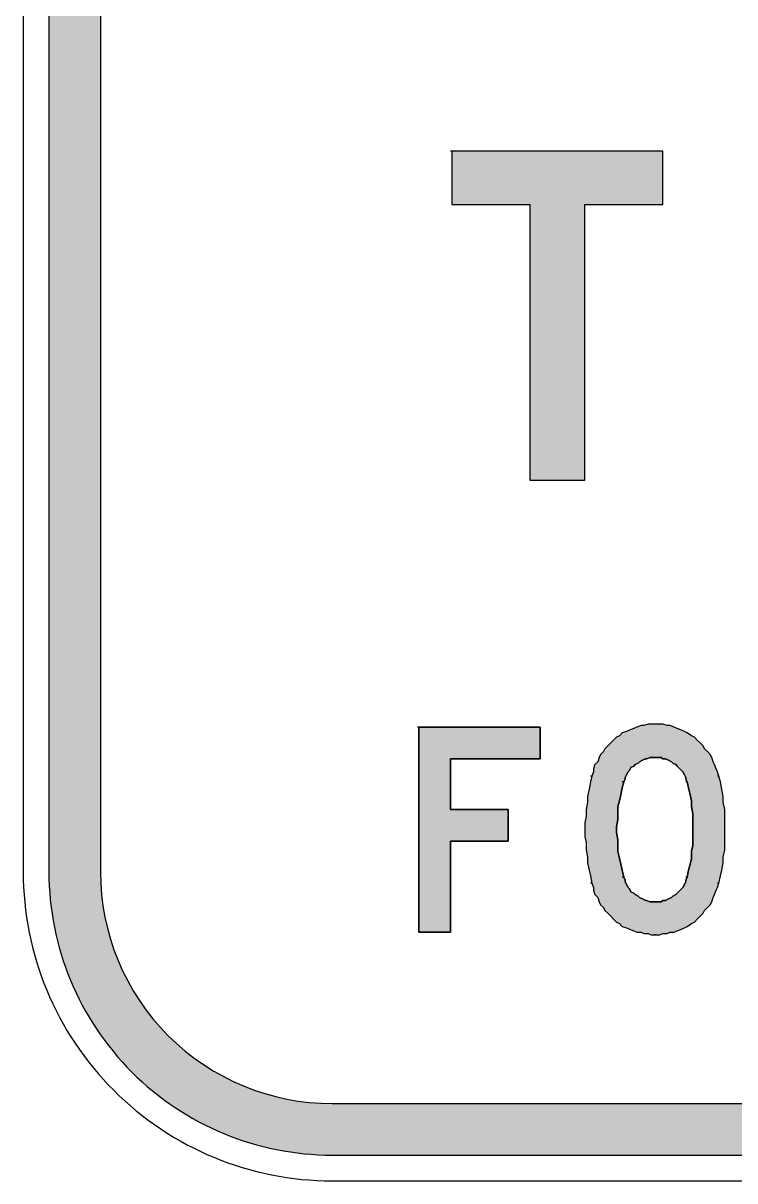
# Model space of a CAD drawing. Extents: x 128 to 264, y 102 to 205.
# Drawn here: x 127.73 to 155.36, y 108.53 to 153.47 of the extents above; entities that cross this region are included whole.
import ezdxf

# ---------------------------------------------------------------- set-up
doc = ezdxf.new("R2010")
doc.units = 0
doc.header["$LTSCALE"] = 12
doc.header["$MEASUREMENT"] = 0
doc.layers.get('0').update_dxf_attribs({"linetype": 'CONTINUOUS'})
doc.layers.add('L25', color=1, linetype='CONTINUOUS')
doc.layers.add('L35', color=3, linetype='CONTINUOUS')

msp = doc.modelspace()

# ---------------------------------------------------------------- hatches: boundary and pattern name
at = {"layer": 'L25'}
h = msp.add_hatch(color=256, dxfattribs=at)
edge = h.paths.add_edge_path(flags=16)
edge.add_line((139.726, 111.527), (251.726, 111.527))
edge.add_arc((251.726, 120.527), 9, 270, 360)
edge.add_line((260.726, 120.527), (260.726, 192.527))
edge.add_arc((251.726, 192.527), 9, 360, 450)
edge.add_line((251.726, 201.527), (139.726, 201.527))
edge.add_arc((139.726, 192.527), 9, 90, 180)
edge.add_line((130.726, 192.527), (130.726, 120.527))
edge.add_arc((139.726, 120.527), 9, 180, 270)
edge = h.paths.add_edge_path()
edge.add_line((139.726, 109.527), (251.726, 109.527))
edge.add_arc((251.726, 120.527), 11, 270, 360)
edge.add_line((262.726, 120.527), (262.726, 192.527))
edge.add_arc((251.726, 192.527), 11, 360, 450)
edge.add_line((251.726, 203.527), (139.726, 203.527))
edge.add_arc((139.726, 192.527), 11, 90, 180)
edge.add_line((128.726, 192.527), (128.726, 120.527))
edge.add_arc((139.726, 120.527), 11, 180, 270)
h = msp.add_hatch(color=256, dxfattribs=at)
h.paths.add_polyline_path([(149.535, 146.432), (152.561, 146.432), (152.561, 148.505), (144.379, 148.505), (144.379, 146.432), (147.405, 146.432), (147.405, 135.727), (149.535, 135.727)])
h.paths.add_polyline_path([(157.942, 148.505), (155.812, 148.505), (155.812, 139.931), (155.812, 139.762), (155.868, 139.538), (155.868, 139.37), (155.868, 139.146), (155.924, 138.978), (155.98, 138.754), (156.036, 138.585), (156.092, 138.417), (156.204, 138.193), (156.26, 138.025), (156.372, 137.857), (156.428, 137.689), (156.541, 137.521), (156.653, 137.353), (156.765, 137.24), (156.933, 137.072), (157.045, 136.904), (157.213, 136.792), (157.325, 136.624), (157.493, 136.512), (157.661, 136.4), (157.83, 136.288), (157.998, 136.176), (158.166, 136.12), (158.334, 136.007), (158.558, 135.951), (158.726, 135.839), (158.894, 135.783), (159.119, 135.727), (159.287, 135.671), (159.511, 135.671), (159.679, 135.615), (159.903, 135.615), (160.071, 135.559), (160.296, 135.559), (160.464, 135.559), (160.688, 135.615), (160.912, 135.615), (161.08, 135.671), (161.304, 135.671), (161.472, 135.727), (161.697, 135.783), (161.865, 135.839), (162.033, 135.951), (162.257, 136.007), (162.425, 136.12), (162.593, 136.176), (162.761, 136.288), (162.93, 136.4), (163.098, 136.512), (163.21, 136.624), (163.378, 136.792), (163.546, 136.904), (163.658, 137.072), (163.77, 137.24), (163.882, 137.353), (164.051, 137.521), (164.107, 137.689), (164.219, 137.857), (164.331, 138.025), (164.387, 138.193), (164.499, 138.417), (164.555, 138.585), (164.611, 138.754), (164.667, 138.978), (164.667, 139.146), (164.723, 139.37), (164.723, 139.538), (164.779, 139.762), (164.779, 139.931), (164.779, 148.505), (162.649, 148.505), (162.649, 139.931), (162.649, 139.818), (162.649, 139.65), (162.593, 139.538), (162.593, 139.37), (162.537, 139.258), (162.481, 139.09), (162.425, 138.978), (162.369, 138.866), (162.313, 138.754), (162.257, 138.642), (162.145, 138.529), (162.089, 138.417), (161.977, 138.305), (161.865, 138.193), (161.753, 138.137), (161.641, 138.025), (161.528, 137.969), (161.416, 137.913), (161.248, 137.857), (161.136, 137.801), (160.968, 137.745), (160.856, 137.689), (160.744, 137.689), (160.576, 137.633), (160.408, 137.633), (160.296, 137.633), (160.127, 137.633), (160.015, 137.633), (159.847, 137.689), (159.735, 137.689), (159.567, 137.745), (159.455, 137.801), (159.343, 137.857), (159.175, 137.913), (159.063, 137.969), (158.95, 138.025), (158.838, 138.137), (158.726, 138.193), (158.614, 138.305), (158.502, 138.417), (158.446, 138.529), (158.334, 138.642), (158.278, 138.754), (158.166, 138.866), (158.11, 138.978), (158.054, 139.09), (158.054, 139.258), (157.998, 139.37), (157.942, 139.538), (157.942, 139.65), (157.942, 139.818), (157.942, 139.931)])
h.paths.add_polyline_path([(168.03, 135.727), (170.159, 135.727), (170.159, 141.332), (172.513, 141.332), (174.587, 135.727), (176.829, 135.727), (174.587, 141.612), (174.755, 141.668), (174.923, 141.724), (175.091, 141.836), (175.259, 141.948), (175.372, 142.06), (175.54, 142.172), (175.652, 142.284), (175.764, 142.397), (175.876, 142.509), (176.044, 142.677), (176.156, 142.789), (176.212, 142.957), (176.324, 143.069), (176.436, 143.237), (176.492, 143.405), (176.548, 143.573), (176.605, 143.742), (176.661, 143.91), (176.717, 144.078), (176.773, 144.246), (176.773, 144.414), (176.829, 144.582), (176.829, 144.75), (176.829, 144.919), (176.829, 145.087), (176.829, 145.255), (176.773, 145.423), (176.773, 145.647), (176.717, 145.815), (176.661, 145.983), (176.605, 146.152), (176.548, 146.32), (176.492, 146.432), (176.38, 146.6), (176.324, 146.768), (176.212, 146.936), (176.1, 147.048), (175.988, 147.216), (175.876, 147.328), (175.764, 147.441), (175.652, 147.609), (175.484, 147.721), (175.372, 147.833), (175.203, 147.889), (175.035, 148.001), (174.923, 148.113), (174.755, 148.169), (174.587, 148.225), (174.419, 148.281), (174.251, 148.337), (174.083, 148.393), (173.858, 148.449), (173.69, 148.449), (173.522, 148.505), (173.354, 148.505), (173.186, 148.505), (168.03, 148.505)])
h.paths.add_polyline_path([(170.159, 146.432), (173.186, 146.432), (173.298, 146.432), (173.41, 146.432), (173.522, 146.432), (173.634, 146.376), (173.746, 146.376), (173.858, 146.32), (173.97, 146.264), (174.026, 146.208), (174.139, 146.152), (174.251, 146.039), (174.307, 145.983), (174.419, 145.871), (174.475, 145.815), (174.531, 145.703), (174.587, 145.591), (174.643, 145.479), (174.643, 145.367), (174.699, 145.255), (174.699, 145.143), (174.755, 145.031), (174.755, 144.919), (174.755, 144.806), (174.699, 144.694), (174.699, 144.582), (174.643, 144.47), (174.643, 144.358), (174.587, 144.246), (174.531, 144.134), (174.475, 144.078), (174.419, 143.966), (174.307, 143.854), (174.251, 143.798), (174.139, 143.742), (174.026, 143.63), (173.914, 143.517), (173.746, 143.517), (173.634, 143.461), (173.522, 143.405), (173.41, 143.405), (173.298, 143.405), (173.186, 143.405), (170.159, 143.405)], flags=16)
h.paths.add_polyline_path([(182.209, 144.302), (186.693, 135.727), (188.934, 135.727), (188.934, 148.505), (186.805, 148.505), (186.805, 139.931), (182.377, 148.505), (180.135, 148.505), (180.135, 135.727), (182.209, 135.727)])
h = msp.add_hatch(color=256, dxfattribs=at)
h.paths.add_polyline_path([(146.565, 122.948), (144.323, 122.948), (144.323, 124.91), (147.798, 124.91), (147.798, 126.142), (143.09, 126.142), (143.09, 118.184), (144.323, 118.184), (144.323, 121.715), (146.565, 121.715)])
h.paths.add_polyline_path([(154.915, 123.228), (154.915, 123.452), (154.859, 123.733), (154.803, 124.013), (154.747, 124.237), (154.691, 124.405), (154.635, 124.517), (154.579, 124.685), (154.523, 124.797), (154.467, 124.966), (154.411, 125.078), (154.299, 125.19), (154.187, 125.302), (154.131, 125.414), (154.019, 125.526), (153.906, 125.638), (153.794, 125.75), (153.682, 125.806), (153.514, 125.918), (153.402, 125.974), (153.29, 126.03), (153.122, 126.086), (153.01, 126.142), (152.842, 126.199), (152.729, 126.199), (152.561, 126.255), (152.449, 126.255), (152.281, 126.255), (152.225, 126.255), (152.113, 126.255), (152.001, 126.255), (151.833, 126.199), (151.721, 126.199), (151.553, 126.142), (151.44, 126.086), (151.272, 126.03), (151.16, 125.974), (150.992, 125.918), (150.88, 125.806), (150.768, 125.75), (150.656, 125.638), (150.544, 125.526), (150.432, 125.414), (150.32, 125.302), (150.264, 125.19), (150.151, 125.078), (150.095, 124.966), (150.039, 124.797), (149.927, 124.685), (149.871, 124.517), (149.871, 124.405), (149.815, 124.237), (149.759, 124.013), (149.703, 123.733), (149.647, 123.452), (149.647, 123.228), (149.591, 122.948), (149.591, 122.668), (149.535, 122.444), (149.535, 122.163), (149.535, 121.883), (149.591, 121.659), (149.591, 121.379), (149.647, 121.098), (149.647, 120.874), (149.703, 120.594), (149.759, 120.37), (149.815, 120.09), (149.871, 119.922), (149.871, 119.809), (149.927, 119.641), (150.039, 119.529), (150.095, 119.361), (150.151, 119.249), (150.264, 119.137), (150.32, 119.025), (150.432, 118.913), (150.544, 118.801), (150.656, 118.689), (150.768, 118.576), (150.88, 118.52), (150.992, 118.408), (151.16, 118.352), (151.272, 118.296), (151.44, 118.24), (151.553, 118.184), (151.721, 118.184), (151.833, 118.128), (152.001, 118.128), (152.113, 118.072), (152.281, 118.072), (152.449, 118.072), (152.561, 118.128), (152.729, 118.128), (152.842, 118.184), (153.01, 118.184), (153.122, 118.24), (153.29, 118.296), (153.402, 118.352), (153.514, 118.408), (153.682, 118.52), (153.794, 118.576), (153.906, 118.689), (154.019, 118.801), (154.131, 118.913), (154.187, 119.025), (154.299, 119.137), (154.411, 119.249), (154.467, 119.361), (154.523, 119.529), (154.579, 119.641), (154.635, 119.809), (154.691, 119.922), (154.747, 120.09), (154.803, 120.37), (154.859, 120.594), (154.915, 120.874), (154.915, 121.098), (154.971, 121.379), (154.971, 121.659), (154.971, 121.883), (154.971, 122.163), (154.971, 122.444), (154.971, 122.668), (154.971, 122.948)])
h.paths.add_polyline_path([(150.824, 123.06), (150.88, 123.284), (150.936, 123.508), (150.992, 123.789), (151.048, 124.013), (151.104, 124.125), (151.104, 124.181), (151.16, 124.293), (151.216, 124.405), (151.272, 124.461), (151.328, 124.573), (151.44, 124.629), (151.496, 124.685), (151.609, 124.741), (151.665, 124.797), (151.777, 124.853), (151.889, 124.91), (151.945, 124.91), (152.057, 124.966), (152.169, 124.966), (152.281, 124.966), (152.393, 124.966), (152.505, 124.966), (152.561, 124.91), (152.673, 124.91), (152.786, 124.853), (152.898, 124.797), (152.954, 124.741), (153.066, 124.685), (153.122, 124.629), (153.178, 124.573), (153.29, 124.461), (153.346, 124.405), (153.402, 124.293), (153.458, 124.181), (153.458, 124.125), (153.514, 124.013), (153.57, 123.789), (153.626, 123.508), (153.682, 123.284), (153.682, 123.06), (153.738, 122.78), (153.738, 122.556), (153.738, 122.275), (153.738, 122.051), (153.738, 121.771), (153.738, 121.547), (153.682, 121.323), (153.682, 121.042), (153.626, 120.818), (153.57, 120.594), (153.514, 120.314), (153.458, 120.202), (153.458, 120.146), (153.402, 120.034), (153.346, 119.922), (153.29, 119.865), (153.178, 119.753), (153.122, 119.697), (153.066, 119.641), (152.954, 119.585), (152.898, 119.529), (152.786, 119.473), (152.673, 119.417), (152.561, 119.417), (152.505, 119.361), (152.393, 119.361), (152.281, 119.361), (152.225, 119.361), (152.169, 119.361), (152.057, 119.361), (151.945, 119.417), (151.889, 119.417), (151.777, 119.473), (151.665, 119.529), (151.609, 119.585), (151.496, 119.641), (151.44, 119.697), (151.328, 119.753), (151.272, 119.865), (151.216, 119.922), (151.16, 120.034), (151.104, 120.146), (151.104, 120.202), (151.048, 120.314), (150.992, 120.594), (150.936, 120.818), (150.88, 121.042), (150.824, 121.323), (150.824, 121.547), (150.824, 121.771), (150.768, 122.051), (150.768, 122.275), (150.824, 122.556), (150.824, 122.78)], flags=16)
h.paths.add_polyline_path([(158.054, 126.142), (156.821, 126.142), (156.821, 118.184), (161.528, 118.184), (161.528, 119.473), (158.054, 119.473)])
h.paths.add_polyline_path([(164.667, 126.142), (163.434, 126.142), (163.434, 118.184), (168.142, 118.184), (168.142, 119.473), (164.667, 119.473)])
h.paths.add_polyline_path([(175.484, 121.659), (175.484, 121.883), (175.484, 122.163), (175.484, 122.444), (175.484, 122.668), (175.484, 122.948), (175.428, 123.228), (175.428, 123.452), (175.372, 123.733), (175.315, 124.013), (175.259, 124.237), (175.203, 124.405), (175.147, 124.517), (175.091, 124.685), (175.035, 124.797), (174.979, 124.966), (174.923, 125.078), (174.811, 125.19), (174.699, 125.302), (174.643, 125.414), (174.531, 125.526), (174.419, 125.638), (174.307, 125.75), (174.195, 125.806), (174.026, 125.918), (173.914, 125.974), (173.802, 126.03), (173.634, 126.086), (173.522, 126.142), (173.354, 126.199), (173.242, 126.199), (173.074, 126.255), (172.962, 126.255), (172.793, 126.255), (172.737, 126.255), (172.625, 126.255), (172.513, 126.255), (172.345, 126.199), (172.233, 126.199), (172.065, 126.142), (171.897, 126.086), (171.785, 126.03), (171.673, 125.974), (171.504, 125.918), (171.392, 125.806), (171.28, 125.75), (171.168, 125.638), (171.056, 125.526), (170.944, 125.414), (170.832, 125.302), (170.776, 125.19), (170.664, 125.078), (170.608, 124.966), (170.552, 124.797), (170.44, 124.685), (170.384, 124.517), (170.384, 124.405), (170.328, 124.237), (170.271, 124.013), (170.215, 123.733), (170.159, 123.452), (170.103, 123.228), (170.103, 122.948), (170.103, 122.668), (170.047, 122.444), (170.047, 122.163), (170.047, 121.883), (170.103, 121.659), (170.103, 121.379), (170.103, 121.098), (170.159, 120.874), (170.215, 120.594), (170.271, 120.37), (170.328, 120.09), (170.384, 119.922), (170.384, 119.809), (170.44, 119.641), (170.552, 119.529), (170.608, 119.361), (170.664, 119.249), (170.776, 119.137), (170.832, 119.025), (170.944, 118.913), (171.056, 118.801), (171.168, 118.689), (171.28, 118.576), (171.392, 118.52), (171.504, 118.408), (171.673, 118.352), (171.785, 118.296), (171.897, 118.24), (172.065, 118.184), (172.233, 118.184), (172.345, 118.128), (172.513, 118.128), (172.625, 118.072), (172.793, 118.072), (172.962, 118.072), (173.074, 118.128), (173.242, 118.128), (173.354, 118.184), (173.522, 118.184), (173.634, 118.24), (173.802, 118.296), (173.914, 118.352), (174.026, 118.408), (174.195, 118.52), (174.307, 118.576), (174.419, 118.689), (174.531, 118.801), (174.643, 118.913), (174.699, 119.025), (174.811, 119.137), (174.923, 119.249), (174.979, 119.361), (175.035, 119.529), (175.091, 119.641), (175.147, 119.809), (175.203, 119.922), (175.259, 120.09), (175.315, 120.37), (175.372, 120.594), (175.428, 120.874), (175.428, 121.098), (175.484, 121.379)])
h.paths.add_polyline_path([(171.336, 121.547), (171.336, 121.771), (171.28, 122.051), (171.28, 122.275), (171.336, 122.556), (171.336, 122.78), (171.336, 123.06), (171.392, 123.284), (171.448, 123.508), (171.504, 123.789), (171.56, 124.013), (171.56, 124.125), (171.617, 124.181), (171.673, 124.293), (171.729, 124.405), (171.785, 124.461), (171.841, 124.573), (171.953, 124.629), (172.009, 124.685), (172.121, 124.741), (172.177, 124.797), (172.289, 124.853), (172.401, 124.91), (172.457, 124.91), (172.569, 124.966), (172.681, 124.966), (172.793, 124.966), (172.906, 124.966), (173.018, 124.966), (173.074, 124.91), (173.186, 124.91), (173.298, 124.853), (173.41, 124.797), (173.466, 124.741), (173.578, 124.685), (173.634, 124.629), (173.69, 124.573), (173.802, 124.461), (173.858, 124.405), (173.914, 124.293), (173.97, 124.181), (173.97, 124.125), (174.026, 124.013), (174.083, 123.789), (174.139, 123.508), (174.195, 123.284), (174.195, 123.06), (174.251, 122.78), (174.251, 122.556), (174.251, 122.275), (174.251, 122.051), (174.251, 121.771), (174.251, 121.547), (174.195, 121.323), (174.195, 121.042), (174.139, 120.818), (174.083, 120.594), (174.026, 120.314), (173.97, 120.202), (173.97, 120.146), (173.914, 120.034), (173.858, 119.922), (173.802, 119.865), (173.69, 119.753), (173.634, 119.697), (173.578, 119.641), (173.466, 119.585), (173.41, 119.529), (173.298, 119.473), (173.186, 119.417), (173.074, 119.417), (173.018, 119.361), (172.906, 119.361), (172.793, 119.361), (172.737, 119.361), (172.681, 119.361), (172.569, 119.361), (172.457, 119.417), (172.401, 119.417), (172.289, 119.473), (172.177, 119.529), (172.121, 119.585), (172.009, 119.641), (171.953, 119.697), (171.841, 119.753), (171.785, 119.865), (171.729, 119.922), (171.673, 120.034), (171.617, 120.146), (171.56, 120.202), (171.56, 120.314), (171.504, 120.594), (171.448, 120.818), (171.392, 121.042), (171.336, 121.323)], flags=16)
h.paths.add_polyline_path([(180.752, 123.34), (181.985, 118.184), (183.218, 118.184), (184.115, 126.142), (182.882, 126.142), (182.377, 121.771), (181.368, 126.142), (180.135, 126.142), (179.127, 121.771), (178.566, 126.142), (177.333, 126.142), (178.286, 118.184), (179.519, 118.184)])

# ---------------------------------------------------------------- linework, layer by layer
at = {"color": 1}
for p, q in [((144.379, 148.505), (144.323, 148.505)), ((152.561, 148.505), (144.379, 148.505)), ((144.379, 148.505), (144.379, 146.432)), ((152.561, 146.432), (152.561, 148.505)), ((144.379, 146.432), (147.405, 146.432)), ((147.405, 146.432), (147.405, 135.727)), ((149.535, 146.432), (152.561, 146.432)), ((149.535, 135.727), (149.535, 146.432)), ((147.405, 135.727), (149.535, 135.727)), ((143.09, 126.142), (143.034, 126.142)), ((143.09, 118.184), (143.09, 126.142)), ((143.09, 126.142), (147.798, 126.142)), ((147.798, 126.142), (147.798, 124.91)), ((150.992, 125.918), (150.88, 125.806)), ((151.16, 125.974), (150.992, 125.918)), ((151.272, 126.03), (151.16, 125.974)), ((151.44, 126.086), (151.272, 126.03)), ((151.553, 126.142), (151.44, 126.086)), ((151.721, 126.199), (151.553, 126.142)), ((151.833, 126.199), (151.721, 126.199)), ((152.001, 126.255), (151.833, 126.199)), ((152.113, 126.255), (152.001, 126.255)), ((152.281, 126.255), (152.113, 126.255)), ((152.281, 126.255), (152.225, 126.255)), ((152.449, 126.255), (152.281, 126.255)), ((152.561, 126.255), (152.449, 126.255)), ((152.729, 126.199), (152.561, 126.255)), ((152.842, 126.199), (152.729, 126.199)), ((153.01, 126.142), (152.842, 126.199)), ((153.122, 126.086), (153.01, 126.142)), ((153.29, 126.03), (153.122, 126.086)), ((153.402, 125.974), (153.29, 126.03)), ((153.514, 125.918), (153.402, 125.974)), ((153.682, 125.806), (153.514, 125.918)), ((150.432, 125.414), (150.32, 125.302)), ((150.544, 125.526), (150.432, 125.414)), ((150.656, 125.638), (150.544, 125.526)), ((150.768, 125.75), (150.656, 125.638)), ((150.88, 125.806), (150.768, 125.75)), ((153.794, 125.75), (153.682, 125.806)), ((153.906, 125.638), (153.794, 125.75)), ((154.019, 125.526), (153.906, 125.638)), ((154.131, 125.414), (154.019, 125.526)), ((154.187, 125.302), (154.131, 125.414)), ((150.095, 124.966), (150.039, 124.797)), ((150.151, 125.078), (150.095, 124.966)), ((150.264, 125.19), (150.151, 125.078)), ((150.32, 125.302), (150.264, 125.19)), ((152.057, 124.966), (151.945, 124.91)), ((152.169, 124.966), (152.057, 124.966)), ((152.281, 124.966), (152.169, 124.966)), ((152.281, 124.966), (152.225, 124.966)), ((152.393, 124.966), (152.281, 124.966)), ((152.505, 124.966), (152.393, 124.966)), ((152.561, 124.91), (152.505, 124.966)), ((154.299, 125.19), (154.187, 125.302)), ((154.411, 125.078), (154.299, 125.19)), ((154.467, 124.966), (154.411, 125.078)), ((154.523, 124.797), (154.467, 124.966)), ((144.323, 124.91), (144.323, 122.948)), ((147.798, 124.91), (144.323, 124.91)), ((149.927, 124.685), (149.871, 124.517)), ((149.871, 124.517), (149.871, 124.405)), ((150.039, 124.797), (149.927, 124.685)), ((151.328, 124.573), (151.272, 124.461)), ((151.44, 124.629), (151.328, 124.573)), ((151.496, 124.685), (151.44, 124.629)), ((151.609, 124.741), (151.496, 124.685)), ((151.665, 124.797), (151.609, 124.741)), ((151.777, 124.853), (151.665, 124.797)), ((151.889, 124.91), (151.777, 124.853)), ((151.945, 124.91), (151.889, 124.91)), ((152.673, 124.91), (152.561, 124.91)), ((152.786, 124.853), (152.673, 124.91)), ((152.898, 124.797), (152.786, 124.853)), ((152.954, 124.741), (152.898, 124.797)), ((153.066, 124.685), (152.954, 124.741)), ((153.122, 124.629), (153.066, 124.685)), ((153.178, 124.573), (153.122, 124.629)), ((153.29, 124.461), (153.178, 124.573)), ((154.579, 124.685), (154.523, 124.797)), ((154.635, 124.517), (154.579, 124.685)), ((154.691, 124.405), (154.635, 124.517)), ((149.815, 124.237), (149.759, 124.237)), ((149.815, 124.237), (149.759, 124.013)), ((149.871, 124.405), (149.815, 124.237)), ((151.104, 124.125), (151.048, 124.013)), ((151.16, 124.293), (151.104, 124.181)), ((151.104, 124.181), (151.104, 124.125)), ((151.216, 124.405), (151.16, 124.293)), ((151.272, 124.461), (151.216, 124.405)), ((153.346, 124.405), (153.29, 124.461)), ((153.402, 124.293), (153.346, 124.405)), ((153.458, 124.181), (153.402, 124.293)), ((153.458, 124.125), (153.458, 124.181)), ((153.514, 124.013), (153.458, 124.125)), ((154.747, 124.237), (154.691, 124.405)), ((154.747, 124.237), (154.691, 124.237)), ((154.803, 124.013), (154.747, 124.237)), ((149.703, 123.733), (149.647, 123.452)), ((149.759, 124.013), (149.703, 123.733)), ((150.992, 123.789), (150.936, 123.508)), ((151.048, 124.013), (150.992, 124.013)), ((151.048, 124.013), (150.992, 123.789)), ((153.514, 124.013), (153.458, 124.013)), ((153.57, 123.789), (153.514, 124.013)), ((153.626, 123.508), (153.57, 123.789)), ((154.859, 123.733), (154.803, 124.013)), ((154.915, 123.452), (154.859, 123.733)), ((149.647, 123.228), (149.591, 122.948)), ((149.647, 123.452), (149.647, 123.228)), ((150.88, 123.284), (150.824, 123.06)), ((150.936, 123.508), (150.88, 123.284)), ((153.682, 123.284), (153.626, 123.508)), ((153.682, 123.06), (153.682, 123.284)), ((154.915, 123.228), (154.915, 123.452)), ((154.971, 122.948), (154.915, 123.228)), ((144.323, 122.948), (146.565, 122.948)), ((146.565, 122.948), (146.565, 121.715)), ((149.591, 122.948), (149.591, 122.668)), ((150.824, 123.06), (150.824, 122.78)), ((150.824, 122.78), (150.824, 122.556)), ((153.738, 122.78), (153.682, 123.06)), ((153.738, 122.556), (153.738, 122.78)), ((154.971, 122.668), (154.971, 122.948)), ((149.591, 122.668), (149.535, 122.444)), ((149.535, 122.444), (149.535, 122.163)), ((150.824, 122.556), (150.768, 122.275)), ((150.768, 122.275), (150.768, 122.051)), ((153.738, 122.275), (153.738, 122.556)), ((153.738, 122.051), (153.738, 122.275)), ((154.971, 122.444), (154.971, 122.668)), ((154.971, 122.163), (154.971, 122.444)), ((149.535, 122.163), (149.535, 121.883)), ((149.535, 121.883), (149.591, 121.659)), ((150.768, 122.051), (150.824, 121.771)), ((153.738, 121.771), (153.738, 122.051)), ((154.971, 121.883), (154.971, 122.163)), ((154.971, 121.659), (154.971, 121.883)), ((144.323, 121.715), (144.323, 118.184)), ((146.565, 121.715), (144.323, 121.715)), ((149.591, 121.659), (149.591, 121.379)), ((149.591, 121.379), (149.647, 121.098)), ((150.824, 121.771), (150.824, 121.547)), ((150.824, 121.547), (150.824, 121.323)), ((153.682, 121.323), (153.738, 121.547)), ((153.738, 121.547), (153.738, 121.771)), ((154.915, 121.098), (154.971, 121.379)), ((154.971, 121.379), (154.971, 121.659)), ((149.647, 121.098), (149.647, 120.874)), ((150.824, 121.323), (150.88, 121.042)), ((150.88, 121.042), (150.936, 120.818)), ((153.626, 120.818), (153.682, 121.042)), ((153.682, 121.042), (153.682, 121.323)), ((154.915, 120.874), (154.915, 121.098)), ((149.647, 120.874), (149.703, 120.594)), ((149.703, 120.594), (149.759, 120.37)), ((150.936, 120.818), (150.992, 120.594)), ((150.992, 120.594), (151.048, 120.314)), ((153.514, 120.314), (153.57, 120.594)), ((153.57, 120.594), (153.626, 120.818)), ((154.803, 120.37), (154.859, 120.594)), ((154.859, 120.594), (154.915, 120.874)), ((149.759, 120.37), (149.815, 120.09)), ((149.815, 120.09), (149.759, 120.09)), ((149.815, 120.09), (149.871, 119.922)), ((151.048, 120.314), (150.992, 120.314)), ((151.048, 120.314), (151.104, 120.202)), ((151.104, 120.202), (151.104, 120.146)), ((151.104, 120.146), (151.16, 120.034)), ((151.16, 120.034), (151.216, 119.922)), ((153.346, 119.922), (153.402, 120.034)), ((153.402, 120.034), (153.458, 120.146)), ((153.514, 120.314), (153.458, 120.314)), ((153.458, 120.202), (153.514, 120.314)), ((153.458, 120.146), (153.458, 120.202)), ((154.747, 120.09), (154.691, 120.09)), ((154.691, 119.922), (154.747, 120.09)), ((154.747, 120.09), (154.803, 120.37)), ((149.871, 119.922), (149.871, 119.809)), ((149.871, 119.809), (149.927, 119.641)), ((149.927, 119.641), (150.039, 119.529)), ((151.216, 119.922), (151.272, 119.865)), ((151.272, 119.865), (151.328, 119.753)), ((151.328, 119.753), (151.44, 119.697)), ((151.44, 119.697), (151.496, 119.641)), ((151.496, 119.641), (151.609, 119.585)), ((151.609, 119.585), (151.665, 119.529)), ((152.898, 119.529), (152.954, 119.585)), ((152.954, 119.585), (153.066, 119.641)), ((153.066, 119.641), (153.122, 119.697)), ((153.122, 119.697), (153.178, 119.753)), ((153.178, 119.753), (153.29, 119.865)), ((153.29, 119.865), (153.346, 119.922)), ((154.523, 119.529), (154.579, 119.641)), ((154.579, 119.641), (154.635, 119.809)), ((154.635, 119.809), (154.691, 119.922)), ((150.039, 119.529), (150.095, 119.361)), ((150.095, 119.361), (150.151, 119.249)), ((150.151, 119.249), (150.264, 119.137)), ((150.264, 119.137), (150.32, 119.025)), ((151.665, 119.529), (151.777, 119.473)), ((151.777, 119.473), (151.889, 119.417)), ((151.889, 119.417), (151.945, 119.417)), ((151.945, 119.417), (152.057, 119.361)), ((152.057, 119.361), (152.169, 119.361)), ((152.169, 119.361), (152.281, 119.361)), ((152.281, 119.361), (152.225, 119.361)), ((152.281, 119.361), (152.393, 119.361)), ((152.393, 119.361), (152.505, 119.361)), ((152.505, 119.361), (152.561, 119.417)), ((152.561, 119.417), (152.673, 119.417)), ((152.673, 119.417), (152.786, 119.473)), ((152.786, 119.473), (152.898, 119.529)), ((154.187, 119.025), (154.299, 119.137)), ((154.299, 119.137), (154.411, 119.249)), ((154.411, 119.249), (154.467, 119.361)), ((154.467, 119.361), (154.523, 119.529)), ((150.32, 119.025), (150.432, 118.913)), ((150.432, 118.913), (150.544, 118.801)), ((150.544, 118.801), (150.656, 118.689)), ((150.656, 118.689), (150.768, 118.576)), ((153.794, 118.576), (153.906, 118.689)), ((153.906, 118.689), (154.019, 118.801)), ((154.019, 118.801), (154.131, 118.913)), ((154.131, 118.913), (154.187, 119.025)), ((150.768, 118.576), (150.88, 118.52)), ((150.88, 118.52), (150.992, 118.408)), ((150.992, 118.408), (151.16, 118.352)), ((151.16, 118.352), (151.272, 118.296)), ((151.272, 118.296), (151.44, 118.24)), ((151.44, 118.24), (151.553, 118.184)), ((153.01, 118.184), (153.122, 118.24)), ((153.122, 118.24), (153.29, 118.296)), ((153.29, 118.296), (153.402, 118.352)), ((153.402, 118.352), (153.514, 118.408)), ((153.514, 118.408), (153.682, 118.52)), ((153.682, 118.52), (153.794, 118.576)), ((144.323, 118.184), (143.09, 118.184)), ((151.553, 118.184), (151.721, 118.184)), ((151.721, 118.184), (151.833, 118.128)), ((151.833, 118.128), (152.001, 118.128)), ((152.001, 118.128), (152.113, 118.072)), ((152.113, 118.072), (152.281, 118.072)), ((152.281, 118.072), (152.225, 118.072)), ((152.281, 118.072), (152.449, 118.072)), ((152.449, 118.072), (152.561, 118.128)), ((152.561, 118.128), (152.729, 118.128)), ((152.729, 118.128), (152.842, 118.184)), ((152.842, 118.184), (153.01, 118.184))]:
    msp.add_line(p, q, dxfattribs=at)
at = {"layer": 'L25'}
for points in [[(152.561, 148.505), (144.379, 148.505), (144.379, 146.432), (147.405, 146.432), (147.405, 135.727), (149.535, 135.727), (149.535, 146.432), (152.561, 146.432)], [(146.565, 122.948), (144.323, 122.948), (144.323, 124.91), (147.798, 124.91), (147.798, 126.142), (143.09, 126.142), (143.09, 118.184), (144.323, 118.184), (144.323, 121.715), (146.565, 121.715)], [(154.915, 123.228), (154.915, 123.452), (154.859, 123.733), (154.803, 124.013), (154.747, 124.237), (154.691, 124.405), (154.635, 124.517), (154.579, 124.685), (154.523, 124.797), (154.467, 124.966), (154.411, 125.078), (154.299, 125.19), (154.187, 125.302), (154.131, 125.414), (154.019, 125.526), (153.906, 125.638), (153.794, 125.75), (153.682, 125.806), (153.514, 125.918), (153.402, 125.974), (153.29, 126.03), (153.122, 126.086), (153.01, 126.142), (152.842, 126.199), (152.729, 126.199), (152.561, 126.255), (152.449, 126.255), (152.281, 126.255), (152.225, 126.255), (152.113, 126.255), (152.001, 126.255), (151.833, 126.199), (151.721, 126.199), (151.553, 126.142), (151.44, 126.086), (151.272, 126.03), (151.16, 125.974), (150.992, 125.918), (150.88, 125.806), (150.768, 125.75), (150.656, 125.638), (150.544, 125.526), (150.432, 125.414), (150.32, 125.302), (150.264, 125.19), (150.151, 125.078), (150.095, 124.966), (150.039, 124.797), (149.927, 124.685), (149.871, 124.517), (149.871, 124.405), (149.815, 124.237), (149.759, 124.013), (149.703, 123.733), (149.647, 123.452), (149.647, 123.228), (149.591, 122.948), (149.591, 122.668), (149.535, 122.444), (149.535, 122.163), (149.535, 121.883), (149.591, 121.659), (149.591, 121.379), (149.647, 121.098), (149.647, 120.874), (149.703, 120.594), (149.759, 120.37), (149.815, 120.09), (149.871, 119.922), (149.871, 119.809), (149.927, 119.641), (150.039, 119.529), (150.095, 119.361), (150.151, 119.249), (150.264, 119.137), (150.32, 119.025), (150.432, 118.913), (150.544, 118.801), (150.656, 118.689), (150.768, 118.576), (150.88, 118.52), (150.992, 118.408), (151.16, 118.352), (151.272, 118.296), (151.44, 118.24), (151.553, 118.184), (151.721, 118.184), (151.833, 118.128), (152.001, 118.128), (152.113, 118.072), (152.281, 118.072), (152.449, 118.072), (152.561, 118.128), (152.729, 118.128), (152.842, 118.184), (153.01, 118.184), (153.122, 118.24), (153.29, 118.296), (153.402, 118.352), (153.514, 118.408), (153.682, 118.52), (153.794, 118.576), (153.906, 118.689), (154.019, 118.801), (154.131, 118.913), (154.187, 119.025), (154.299, 119.137), (154.411, 119.249), (154.467, 119.361), (154.523, 119.529), (154.579, 119.641), (154.635, 119.809), (154.691, 119.922), (154.747, 120.09), (154.803, 120.37), (154.859, 120.594), (154.915, 120.874), (154.915, 121.098), (154.971, 121.379), (154.971, 121.659), (154.971, 121.883), (154.971, 122.163), (154.971, 122.444), (154.971, 122.668), (154.971, 122.948)], [(150.824, 123.06), (150.88, 123.284), (150.936, 123.508), (150.992, 123.789), (151.048, 124.013), (151.104, 124.125), (151.104, 124.181), (151.16, 124.293), (151.216, 124.405), (151.272, 124.461), (151.328, 124.573), (151.44, 124.629), (151.496, 124.685), (151.609, 124.741), (151.665, 124.797), (151.777, 124.853), (151.889, 124.91), (151.945, 124.91), (152.057, 124.966), (152.169, 124.966), (152.281, 124.966), (152.393, 124.966), (152.505, 124.966), (152.561, 124.91), (152.673, 124.91), (152.786, 124.853), (152.898, 124.797), (152.954, 124.741), (153.066, 124.685), (153.122, 124.629), (153.178, 124.573), (153.29, 124.461), (153.346, 124.405), (153.402, 124.293), (153.458, 124.181), (153.458, 124.125), (153.514, 124.013), (153.57, 123.789), (153.626, 123.508), (153.682, 123.284), (153.682, 123.06), (153.738, 122.78), (153.738, 122.556), (153.738, 122.275), (153.738, 122.051), (153.738, 121.771), (153.738, 121.547), (153.682, 121.323), (153.682, 121.042), (153.626, 120.818), (153.57, 120.594), (153.514, 120.314), (153.458, 120.202), (153.458, 120.146), (153.402, 120.034), (153.346, 119.922), (153.29, 119.865), (153.178, 119.753), (153.122, 119.697), (153.066, 119.641), (152.954, 119.585), (152.898, 119.529), (152.786, 119.473), (152.673, 119.417), (152.561, 119.417), (152.505, 119.361), (152.393, 119.361), (152.281, 119.361), (152.225, 119.361), (152.169, 119.361), (152.057, 119.361), (151.945, 119.417), (151.889, 119.417), (151.777, 119.473), (151.665, 119.529), (151.609, 119.585), (151.496, 119.641), (151.44, 119.697), (151.328, 119.753), (151.272, 119.865), (151.216, 119.922), (151.16, 120.034), (151.104, 120.146), (151.104, 120.202), (151.048, 120.314), (150.992, 120.594), (150.936, 120.818), (150.88, 121.042), (150.824, 121.323), (150.824, 121.547), (150.824, 121.771), (150.768, 122.051), (150.768, 122.275), (150.824, 122.556), (150.824, 122.78)]]:
    msp.add_lwpolyline(points, close=True, dxfattribs=at)
at = {"layer": 'L35'}
for points in [[(139.726, 108.527), (251.726, 108.527, 0.414214), (263.726, 120.527), (263.726, 192.527, 0.414214), (251.726, 204.527), (139.726, 204.527, 0.414214), (127.726, 192.527), (127.726, 120.527, 0.414214)], [(139.726, 109.527), (251.726, 109.527, 0.414214), (262.726, 120.527), (262.726, 192.527, 0.414214), (251.726, 203.527), (139.726, 203.527, 0.414214), (128.726, 192.527), (128.726, 120.527, 0.414214)], [(139.726, 111.527), (251.726, 111.527, 0.414214), (260.726, 120.527), (260.726, 192.527, 0.414214), (251.726, 201.527), (139.726, 201.527, 0.414214), (130.726, 192.527), (130.726, 120.527, 0.414214)]]:
    msp.add_lwpolyline(points, format="xyb", close=True, dxfattribs=at)

doc.saveas('drawing.dxf')
